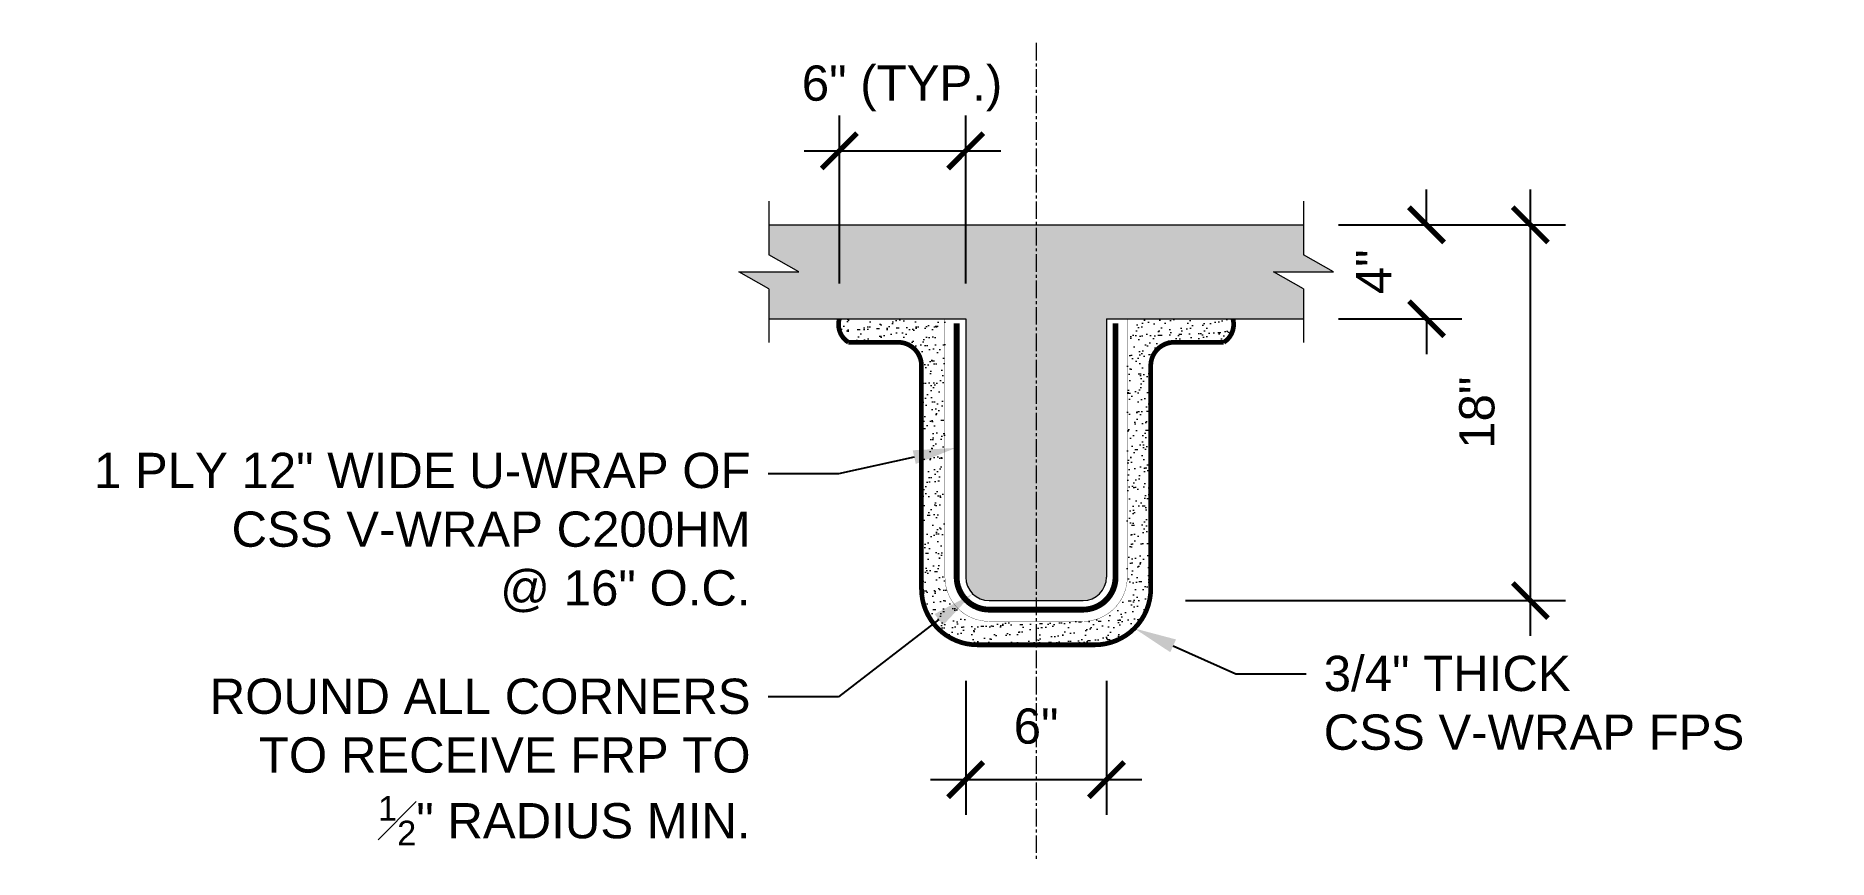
# Model space of a CAD drawing. Header units: inches. Extents: x 1910.9 to 1987.2, y 1026.3 to 1061.4.
import ezdxf
from ezdxf import colors
from ezdxf.entities.mleader import LeaderData, LeaderLine
from ezdxf.math import Vec2, Vec3

# ---------------------------------------------------------------- set-up
doc = ezdxf.new("R2010")
doc.units = ezdxf.units.IN
doc.header["$MEASUREMENT"] = 0
doc.header["$PDMODE"] = 3
doc.linetypes.add('CENTER2', pattern=[1.125, 0.75, -0.125, 0.125, -0.125])
doc.layers.get('Defpoints').update_dxf_attribs({"color": 190})
for name, color, linetype, lineweight in [('STN-ANNO-TEXT', 3, 'Continuous', 20), ('STN-BEAM', 3, 'Continuous', 9), ('STN-DIM-2', 142, 'Continuous', 13), ('STN-FRP', 5, 'Continuous', 20), ('STN-GRID-LINE', 10, 'CENTER2', 13), ('STN-HATCH', 253, 'Continuous', 9), ('STN-LINE-MED', 11, 'Continuous', 20)]:
    doc.layers.add(name, color=color, linetype=linetype, lineweight=lineweight)
doc.layers.add('STN-CONCRETE HATCH', color=253, linetype='Continuous', lineweight=9, transparency=0.75)
doc.styles.add('24', font='swiss.ttf', dxfattribs={"height": 1.5})
doc.styles.add('DIMENSIONS', font='swiss.ttf')
doc.dimstyles.new('Scale 24', dxfattribs={"dimscale": 24, "dimtxt": 0.0625, "dimasz": 0.0625, "dimexe": 0.0625, "dimexo": 0.0625, "dimgap": 0.0625, "dimtad": 1, "dimdec": 4, "dimzin": 3, "dimdsep": 46, "dimlunit": 4, "dimtxsty": 'DIMENSIONS', "dimblk": 'ARCHTICK', "dimcen": 0.0625, "dimdle": 0.0625, "dimadec": 0, "dimazin": 0, "dimtfac": 0.5, "dimtdec": 4, "dimtix": 1, "dimtofl": 0, "dimtmove": 2, "dimatfit": 3, "dimfxl": 1, "dimtolj": 1, "dimtzin": 0, "dimarcsym": 0})

# ---------------------------------------------------------------- blocks, each defined once
blk = doc.blocks.new('_ArchTick')
at = {"color": 0, "linetype": 'ByBlock', "const_width": 0.15}
blk.add_lwpolyline([(-0.5, -0.5), (0.5, 0.5)], dxfattribs=at)
blk = doc.blocks.new('*D3')
at = {"layer": 'Defpoints', "color": 0, "transparency": 16777216}
for p in [(1964.88, 1053.335), (1970.127, 1053.335), (1964.88, 1049.335)]:
    blk.add_point(p, dxfattribs=at)
at = {"layer": 'STN-DIM-2', "color": 0, "lineweight": -2, "transparency": 16777216}
for p, q in [((1970.127, 1053.335), (1970.127, 1054.835)), ((1966.38, 1053.335), (1971.627, 1053.335)), ((1966.38, 1049.335), (1971.627, 1049.335)), ((1970.127, 1049.335), (1970.127, 1047.835))]:
    blk.add_line(p, q, dxfattribs=at)
at = {"layer": 'STN-DIM-2', "color": 0, "lineweight": -2, "transparency": 16777216, "xscale": 1.5, "yscale": 1.5, "zscale": 1.5}
for p, rotation in [((1970.127, 1053.335), 270), ((1970.127, 1049.335), 90)]:
    blk.add_blockref('_ArchTick', p, dxfattribs=dict(at, rotation=rotation))
at = {"layer": 'STN-DIM-2', "color": 0, "transparency": 16777216, "insert": (1967.877, 1051.335), "char_height": 1.5, "attachment_point": 5, "rotation": 90, "style": 'DIMENSIONS'}
blk.add_mtext('\\A1;4"', dxfattribs=at)
blk = doc.blocks.new('*D4')
at = {"layer": 'Defpoints', "color": 0, "transparency": 16777216}
for p in [(1964.88, 1053.335), (1958.358, 1037.335), (1974.551, 1037.335)]:
    blk.add_point(p, dxfattribs=at)
at = {"layer": 'STN-DIM-2', "color": 0, "lineweight": -2, "transparency": 16777216}
for p, q in [((1974.551, 1054.835), (1974.551, 1035.835)), ((1966.38, 1053.335), (1976.051, 1053.335)), ((1959.858, 1037.335), (1976.051, 1037.335))]:
    blk.add_line(p, q, dxfattribs=at)
at = {"layer": 'STN-DIM-2', "color": 0, "lineweight": -2, "transparency": 16777216, "xscale": 1.5, "yscale": 1.5, "zscale": 1.5}
for p, rotation in [((1974.551, 1053.335), 90), ((1974.551, 1037.335), 270)]:
    blk.add_blockref('_ArchTick', p, dxfattribs=dict(at, rotation=rotation))
at = {"layer": 'STN-DIM-2', "color": 0, "transparency": 16777216, "insert": (1972.281, 1045.335), "char_height": 1.5, "attachment_point": 5, "rotation": 90, "style": 'DIMENSIONS'}
blk.add_mtext('\\A1;18"', dxfattribs=at)
blk = doc.blocks.new('*D1')
at = {"layer": 'Defpoints', "color": 0, "transparency": 16777216}
for p in [(1950.487, 1035.414), (1956.487, 1035.414), (1956.487, 1029.708)]:
    blk.add_point(p, dxfattribs=at)
at = {"layer": 'STN-DIM-2', "color": 0, "lineweight": -2, "transparency": 16777216}
for p, q in [((1950.487, 1033.914), (1950.487, 1028.208)), ((1956.487, 1033.914), (1956.487, 1028.208)), ((1948.987, 1029.708), (1957.987, 1029.708))]:
    blk.add_line(p, q, dxfattribs=at)
at = {"layer": 'STN-DIM-2', "color": 0, "lineweight": -2, "transparency": 16777216, "xscale": 1.5, "yscale": 1.5, "zscale": 1.5, "rotation": 180}
blk.add_blockref('_ArchTick', (1950.487, 1029.708), dxfattribs=at)
at = {"layer": 'STN-DIM-2', "color": 0, "lineweight": -2, "transparency": 16777216, "xscale": 1.5, "yscale": 1.5, "zscale": 1.5}
blk.add_blockref('_ArchTick', (1956.487, 1029.708), dxfattribs=at)
at = {"layer": 'STN-DIM-2', "color": 0, "transparency": 16777216, "insert": (1953.487, 1031.979), "char_height": 1.5, "attachment_point": 5, "style": 'DIMENSIONS'}
blk.add_mtext('\\A1;6"', dxfattribs=at)
blk = doc.blocks.new('*D2')
at = {"layer": 'Defpoints', "color": 0, "transparency": 16777216}
for p in [(1950.487, 1056.486), (1945.101, 1049.335), (1950.487, 1049.335)]:
    blk.add_point(p, dxfattribs=at)
at = {"layer": 'STN-DIM-2', "color": 0, "lineweight": -2, "transparency": 16777216}
for p, q in [((1945.101, 1050.835), (1945.101, 1057.986)), ((1950.487, 1050.835), (1950.487, 1057.986)), ((1943.601, 1056.486), (1951.987, 1056.486))]:
    blk.add_line(p, q, dxfattribs=at)
at = {"layer": 'STN-DIM-2', "color": 0, "lineweight": -2, "transparency": 16777216, "xscale": 1.5, "yscale": 1.5, "zscale": 1.5, "rotation": 180}
blk.add_blockref('_ArchTick', (1945.101, 1056.486), dxfattribs=at)
at = {"layer": 'STN-DIM-2', "color": 0, "lineweight": -2, "transparency": 16777216, "xscale": 1.5, "yscale": 1.5, "zscale": 1.5}
blk.add_blockref('_ArchTick', (1950.487, 1056.486), dxfattribs=at)
at = {"layer": 'STN-DIM-2', "color": 0, "transparency": 16777216, "insert": (1947.773, 1059.147), "char_height": 1.5, "attachment_point": 5, "style": 'DIMENSIONS'}
blk.add_mtext('\\A1;6" (TYP.)', dxfattribs=at)
blk = doc.blocks.new('TYP. FPS COATING - JOIST')
at = {"layer": 'STN-CONCRETE HATCH'}
h = blk.add_hatch(color=256, dxfattribs=at)
h.dxf.hatch_style = 1
h.paths.add_polyline_path([(27.62066, 36.44226), (27.62066, 35.16476), (28.90064, 34.44226), (26.34068, 34.44226), (27.62066, 33.71976), (27.62066, 32.44226), (36.01398, 32.44226), (36.01398, 21.44226, 0.41421356), (37.01398, 20.44226), (41.01398, 20.44226, 0.41421356), (42.01398, 21.44226), (42.01398, 32.44226), (50.40729, 32.44226), (50.40729, 33.71976), (49.12731, 34.44226), (51.68727, 34.44226), (50.40729, 35.16476), (50.40729, 36.44226)])
at = {"layer": 'STN-HATCH'}
h = blk.add_hatch(dxfattribs=at)
h.set_pattern_fill('AR-SAND', color=256, scale=0.3, angle=45)
h.set_pattern_definition([(82.5, (-980.53287, 469.41618), (-0.42210396, 0.39537814), [0, -0.456, 0, -0.51, 0, -0.4875]), (52.5, (-980.5329, 469.4162), (-0.22324125, 0.9740939), [0, -0.246, 0, -0.411, 0, -0.1575]), (12.5, (-980.7938, 469.15525), (0.65940878, 0.66180971), [0, -0.15, 0, -0.54, 0, -0.705]), (2.5, (-980.7938, 469.15525), (0.45151265, 0.82387886), [0, -0.075, 0, -0.354, 0, -0.405])])
h.paths.add_polyline_path([(35.12811, 32.44226), (30.62811, 32.44226, 0.33444119), (31.01398, 31.44226), (33.12811, 31.44226, -0.41421356), (34.12811, 30.44226), (34.12811, 20.94226, 0.41421356), (36.51398, 18.5564), (39.01398, 18.5564), (41.51398, 18.5564, 0.41421356), (43.89984, 20.94226), (43.89984, 30.44226, -0.41421356), (44.89984, 31.44226), (47.01398, 31.44226, 0.33087593), (47.39984, 32.44226), (42.89984, 32.44226), (42.89984, 21.44226, -0.41421356), (41.01398, 19.5564), (39.01398, 19.5564), (37.01398, 19.5564, -0.41421356), (35.12811, 21.44226)])
at = {"layer": 'STN-BEAM'}
for p, q in [((27.62066, 36.44226), (50.40729, 36.44226)), ((27.62066, 32.44226), (36.01398, 32.44226)), ((36.01398, 32.44226), (36.01398, 21.44226)), ((42.01398, 32.44226), (50.40729, 32.44226)), ((42.01398, 32.44226), (42.01398, 21.44226)), ((37.01398, 20.44226), (41.01398, 20.44226))]:
    blk.add_line(p, q, dxfattribs=at)
for centre, start, end in [((37.01398, 21.44226), 180, 270), ((41.01398, 21.44226), 270, 0)]:
    blk.add_arc(centre, 1, start, end, dxfattribs=at)
at = {"layer": 'STN-FRP', "const_width": 0.25}
blk.add_lwpolyline([(35.62811, 32.25459), (35.62811, 21.44226, 0.41421356), (37.01398, 20.0564), (41.01398, 20.0564, 0.41421356), (42.39984, 21.44226), (42.39984, 32.25456)], format="xyb", dxfattribs=at)
at = {"layer": 'STN-GRID-LINE'}
blk.add_line((39.01398, 44.19292), (39.01398, 9.4298), dxfattribs=at)
at = {"layer": 'STN-HATCH'}
for points, const_width in [([(30.62811, 32.44226, 0.33444119), (31.01398, 31.44226), (33.12811, 31.44226, -0.41421356), (34.12811, 30.44226), (34.12811, 20.94226, 0.41421356), (36.51398, 18.5564), (39.01398, 18.5564)], 0.2), ([(35.12811, 32.44226), (35.12811, 21.44226, 0.41421356), (37.01398, 19.5564), (39.01398, 19.5564)], 0.0125), ([(47.39984, 32.44226, -0.33087593), (47.01398, 31.44226), (44.89984, 31.44226, 0.41421356), (43.89984, 30.44226), (43.89984, 20.94226, -0.41421356), (41.51398, 18.5564), (39.01398, 18.5564)], 0.2), ([(42.89984, 32.44226), (42.89984, 21.44226, -0.41421356), (41.01398, 19.5564), (39.01398, 19.5564)], 0.0125)]:
    blk.add_lwpolyline(points, format="xyb", dxfattribs=dict(at, const_width=const_width))
at = {"layer": 'STN-LINE-MED'}
for p, q in [((27.62066, 37.45875), (27.62066, 35.16476)), ((50.40729, 37.45875), (50.40729, 35.16476)), ((28.90064, 34.44226), (27.62066, 35.16476)), ((51.68727, 34.44226), (50.40729, 35.16476)), ((26.34068, 34.44226), (28.90064, 34.44226)), ((27.62066, 33.71976), (26.34068, 34.44226)), ((49.12731, 34.44226), (51.68727, 34.44226)), ((50.40729, 33.71976), (49.12731, 34.44226)), ((27.62066, 33.71976), (27.62066, 31.42577)), ((50.40729, 33.71976), (50.40729, 31.42577))]:
    blk.add_line(p, q, dxfattribs=at)
at = {"layer": 'STN-DIM-2'}
dim = blk.add_linear_dim(base=(36.01398, 39.59371), p1=(30.62811, 32.44226), p2=(36.01398, 32.44226), text='6" (TYP.)', dimstyle='Scale 24', dxfattribs=at)
dim.commit()
dim.dimension.update_dxf_attribs({"geometry": '*D2', "text_midpoint": (33.29985, 42.25454), "dimtype": 128, "insert": (-1914.4731, -1016.89227)})
dim = blk.add_linear_dim(base=(60.07839, 20.44226), p1=(50.40729, 36.44226), p2=(43.88464, 20.44226), angle=90, text='18"', dimstyle='Scale 24', dxfattribs=at)
dim.commit()
dim.dimension.update_dxf_attribs({"geometry": '*D4', "text_midpoint": (57.80752, 28.44226), "insert": (-1914.4731, -1016.89227)})
dim = blk.add_linear_dim(base=(55.65359, 36.44226), p1=(50.40729, 32.44226), p2=(50.40729, 36.44226), angle=90, dimstyle='Scale 24', dxfattribs=at)
dim.commit()
dim.dimension.update_dxf_attribs({"geometry": '*D3', "text_midpoint": (53.40359, 34.44226), "insert": (-1914.4731, -1016.89227)})
dim = blk.add_linear_dim(base=(42.01398, 12.81608), p1=(36.01398, 18.52197), p2=(42.01398, 18.52197), dimstyle='Scale 24', dxfattribs=at)
dim.commit()
dim.dimension.update_dxf_attribs({"geometry": '*D1', "text_midpoint": (39.01398, 15.08696), "insert": (-1914.4731, -1016.89227)})
at = {"layer": 'STN-ANNO-TEXT'}
ml = blk.add_multileader_mtext('Standard', dxfattribs=at)
ml.set_content('1 PLY 12" WIDE U-WRAP OF CSS V-WRAP C200HM\\P@ 16" O.C.', color=256, style='24')
ml.set_leader_properties()
ml.build(insert=Vec2(0, 0))
ml.multileader.update_dxf_attribs({"dogleg_length": 3, "arrow_head_size": 1.8125})
ctx = ml.context
ctx.base_point, ctx.char_height, ctx.arrow_head_size, ctx.landing_gap_size, ctx.plane_origin = Vec3(-0.36237, 25.83488), 1.5, 1.8125, 0.75, Vec3(35.01398, 28.2233)
ctx.text_align_type = 2
notes = []
notes.append((ctx, [(0, (1, 1, 0), (30.59384, 25.83488), (-1, 0), 3, [(0, [(35.58959, 26.94226)], 0, [])])]))
ctx.mtext.insert, ctx.mtext.width, ctx.mtext.alignment, ctx.mtext.flow_direction = Vec3(26.84384, 26.73406), 30.4615498, 3, 5
ml = blk.add_multileader_mtext('Standard', dxfattribs=at)
ml.set_content('\\A1;ROUND ALL CORNERS TO RECEIVE FRP TO \\P{\\H0.7x;\\S1#2;}" RADIUS MIN.', color=256, style='24')
ml.set_leader_properties()
ml.build(insert=Vec2(0, 0))
ml.multileader.update_dxf_attribs({"dogleg_length": 3, "arrow_head_size": 1.8125})
ctx = ml.context
ctx.base_point, ctx.char_height, ctx.arrow_head_size, ctx.landing_gap_size, ctx.plane_origin = Vec3(4.13559, 16.34633), 1.5, 1.8125, 0.75, Vec3(36.30687, 18.73515)
ctx.text_align_type = 2
notes.append((ctx, [(0, (1, 1, 0), (30.59384, 16.34633), (-1, 0), 3, [(0, [(36.30687, 20.73515)], 0, [])])]))
ctx.mtext.insert, ctx.mtext.width, ctx.mtext.alignment, ctx.mtext.flow_direction = Vec3(26.84384, 17.1172), 23.6690537, 3, 5
ml = blk.add_multileader_mtext('Standard', dxfattribs=at)
ml.set_content('3/4" THICK \\PCSS V-WRAP FPS', color=256, style='24')
ml.set_leader_properties()
ml.build(insert=Vec2(0, 0))
ml.multileader.update_dxf_attribs({"dogleg_length": 3, "arrow_head_size": 1.8125})
ctx = ml.context
ctx.base_point, ctx.char_height, ctx.arrow_head_size, ctx.landing_gap_size, ctx.plane_origin = Vec3(50.52183, 17.31755), 1.5, 1.8125, 0.75, Vec3(65.22482, 18.73588)
notes.append((ctx, [(1, (1, 1, 0), (47.52183, 17.31755), (1, 0), 3, [(0, [(43.20103, 19.2552)], 0, [])])]))
ctx.mtext.insert, ctx.mtext.width, ctx.mtext.flow_direction = Vec3(51.27183, 18.08842), 21.4992678, 5
for ctx, leaders in notes:
    for number, flags, end, landing, length, lines in leaders:
        leader = LeaderData()
        leader.index, (leader.has_last_leader_line, leader.has_dogleg_vector, leader.attachment_direction) = number, flags
        leader.last_leader_point, leader.dogleg_vector, leader.dogleg_length = Vec3(end), Vec3(landing), length
        for number, points, colour, breaks in lines:
            line = LeaderLine()
            line.index, line.vertices, line.color, line.breaks = number, Vec3.list(points), colors.encode_raw_color(colour), breaks
            leader.lines.append(line)
        ctx.leaders.append(leader)

msp = doc.modelspace()

# ---------------------------------------------------------------- block references
msp.add_blockref('TYP. FPS COATING - JOIST', (1914.473, 1016.892))

doc.saveas('drawing.dxf')
